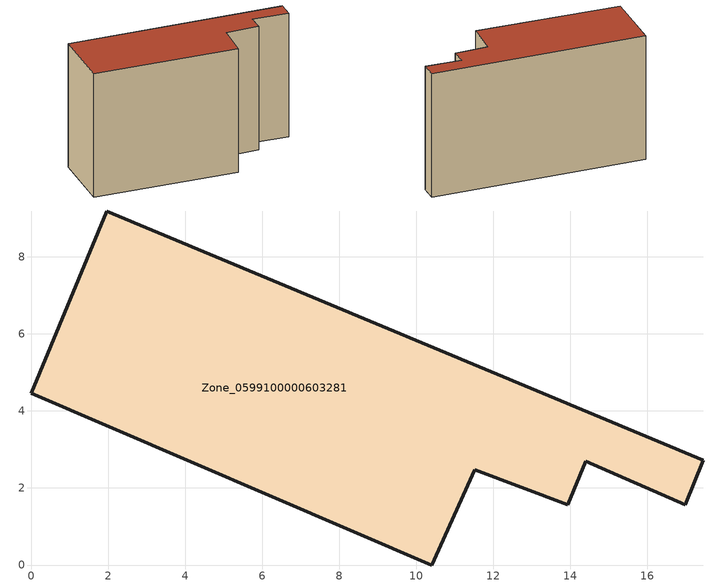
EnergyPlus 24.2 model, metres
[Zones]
Zone_0599100000603281
 floor ground (C_G): 0,4.46 1.97,9.19 17.46,2.72 16.99,1.56 14.4,2.69 13.94,1.57 11.52,2.47 10.41,0 z0
 wall outside (C_F): 1.97,9.19 0,4.46 10.41,0 11.52,2.47 13.94,1.57 14.4,2.69 16.99,1.56 17.46,2.72 1.97,9.19 z0:10.16
 roof outside (C_R): 17.46,2.72 1.97,9.19 0,4.46 10.41,0 11.52,2.47 13.94,1.57 14.4,2.69 16.99,1.56 z10.16
[BUILDING]
Pand.0599100000603281: North Axis=0; Terrain=City; Loads Convergence Tolerance Value=0.04; Temperature Convergence Tolerance Value=0.4; Solar Distribution=FullExterior; Maximum Number of Warmup Days=25; Minimum Number of Warmup Days=1
[Site:Location]
Rotterdam.The.Hague.AP_ZH_NLD Design_Conditions: Latitude=51.96; Longitude=4.45; Time Zone=1; Elevation=-4.5
[SITE:GROUNDTEMPERATURE:BUILDINGSURFACE]
18, 18, 18, 18, 18, 18, 18, 18, 18, 18, 18, 18
[MATERIAL] Thermal Absorptance=0.9; Solar Absorptance=0.7; Visible Absorptance=0.7
Name | Roughness | Thickness | Conductivity | Density | Specific Heat
G.TI.1946 | MediumSmooth | 0.15 | 1 | 540 | 1210
F.TI.1946 | Rough | 0.3 | 0.857143 | 1920 | 840
R.TI.1946 | MediumRough | 0.2 | 0.1 | 1500 | 1000
[CONSTRUCTION]
C_G: G.TI.1946
C_F: F.TI.1946
C_R: R.TI.1946
[ZONE]
Zone_0599100000603281: Type=1; Multiplier=1; Ceiling Height=Autocalculate; Volume=Autocalculate; Floor Area=autocalculate; Part of Total Floor Area=Yes
[ZONEINFILTRATION:DESIGNFLOWRATE]
Infil_Zone_0599100000603281: Zone or ZoneList or Space or SpaceList=Zone_0599100000603281; Schedule=AlwaysOn; Design Flow Rate Calculation Method=Flow/Area; Flow Rate per Floor Area=0.003; Constant Term Coefficient=1; Temperature Term Coefficient=0; Velocity Term Coefficient=0; Velocity Squared Term Coefficient=0
[HVACTEMPLATE:ZONE:IDEALLOADSAIRSYSTEM]
Zone_0599100000603281: Maximum Heating Supply Air Temperature=50; Minimum Cooling Supply Air Temperature=13; Maximum Heating Supply Air Humidity Ratio=0.0156; Minimum Cooling Supply Air Humidity Ratio=0.0077; Heating Limit=NoLimit; Cooling Limit=NoLimit; Dehumidification Control Type=ConstantSensibleHeatRatio; Cooling Sensible Heat Ratio=0.7; Dehumidification Setpoint=60; Humidification Control Type=None; Humidification Setpoint=30; Outdoor Air Method=None; Outdoor Air Flow Rate per Person=0.00944; Outdoor Air Flow Rate per Zone Floor Area=0; Outdoor Air Flow Rate per Zone=0; Demand Controlled Ventilation Type=None; Outdoor Air Economizer Type=NoEconomizer; Heat Recovery Type=None; Sensible Heat Recovery Effectiveness=0.7; Latent Heat Recovery Effectiveness=0.65
[ZONECONTROL:THERMOSTAT]
ThermostatControl_Zone_0599100000603281: Zone or ZoneList=Zone_0599100000603281; Control Type Schedule=DualSetpointControlType; Control 1=Thermostat_Zone_0599100000603281; Temperature Difference Between Cutout And Setpoint=0
[THERMOSTATSETPOINT:DUALSETPOINT]
Thermostat_Zone_0599100000603281: Heating Setpoint Temperature Schedule=HeatingSetpoint_Zone_0599100000603281; Cooling Setpoint Temperature Schedule=CoolingSetpoint_Zone_0599100000603281
[SCHEDULE:COMPACT]
HeatingSetpoint_Zone_0599100000603281: Through: 12/31, For: AllDays, Until: 24:00, 21
CoolingSetpoint_Zone_0599100000603281: Through: 12/31, For: AllDays, Until: 24:00, 24
DualSetpointControlType: Through: 12/31, For: AllDays, Until: 24:00, 4
AlwaysOn: Through: 12/31, For: AllDays, Until: 24:00, 1
